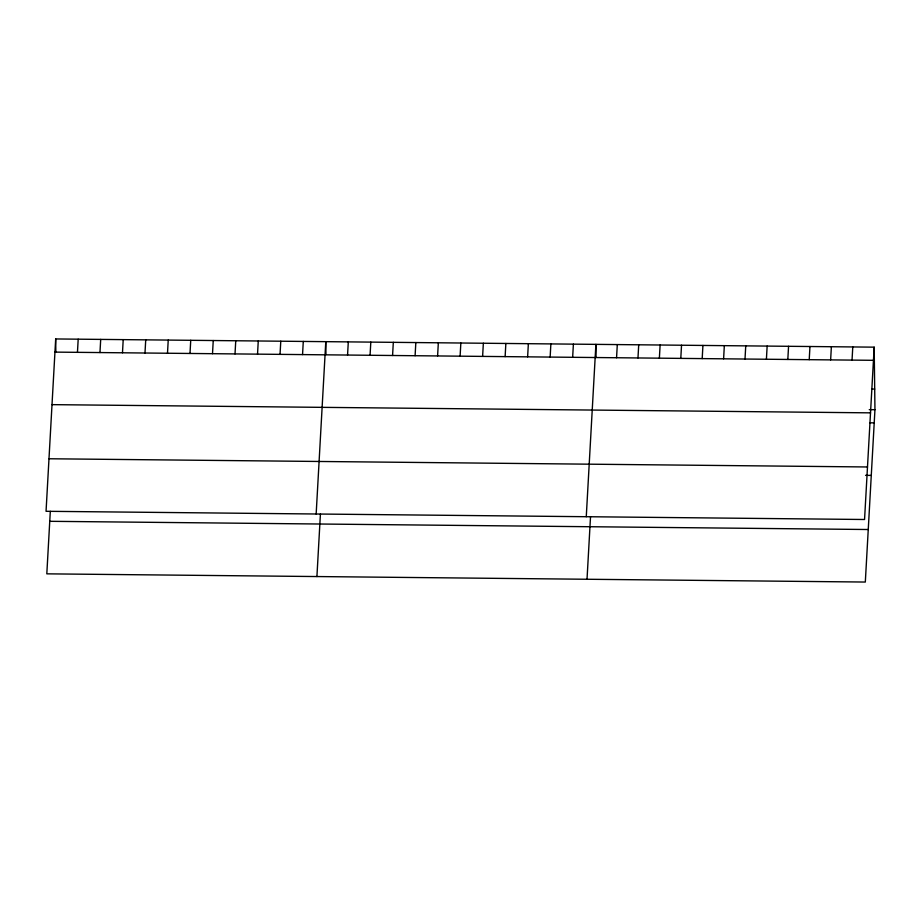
<?xml version="1.0" encoding="UTF-8"?>
<svg xmlns="http://www.w3.org/2000/svg" width="921" height="921" viewBox="0 0 921 921"><rect width="100%" height="100%" fill="white"/><g stroke="black" fill="none" stroke-linecap="round" stroke-linejoin="round"><path stroke-width="1.38" d="M55.686 338.951L46.05 511.293L864.554 519.502L874.19 347.159L55.686 338.951L55.847 351.845M50.31 511.339L46.81 573.841L865.314 582.049L874.95 409.707L874.19 347.159M77.456 352.329L78.193 339.17M99.963 352.559L100.7 339.4M122.481 352.778L123.207 339.619M144.988 353.008L145.725 339.849M167.495 353.238L168.232 340.079M190.002 353.457L190.739 340.298M212.509 353.687L213.246 340.528M235.016 353.917L235.753 340.747M257.535 354.136L258.26 340.977M280.042 354.366L280.778 341.207M302.549 354.585L303.285 341.426M316.156 514.01L325.792 341.656L325.953 354.55M316.916 576.558L320.416 514.045M347.562 355.046L348.299 341.875M370.069 355.264L370.806 342.105M392.576 355.494L393.313 342.336M415.095 355.713L415.832 342.554M437.602 355.943L438.338 342.785M460.109 356.174L460.845 343.015M482.616 356.392L483.352 343.234M505.122 356.623L505.859 343.464M527.629 356.841L528.366 343.683M550.148 357.072L550.873 343.913M572.655 357.302L573.392 344.143M586.263 516.716L595.899 344.362L596.048 357.267M587.022 579.263L590.522 516.762M616.563 357.739L617.3 344.581M637.977 357.958L638.713 344.788M659.378 358.165L660.115 345.007M680.792 358.384L681.528 345.225M702.193 358.603L702.93 345.433M723.607 358.81L724.332 345.651M745.008 359.029L745.745 345.87M766.41 359.236L767.147 346.077M787.823 359.455L788.56 346.296M809.225 359.674L809.962 346.515M830.638 359.881L831.375 346.722M852.04 360.099L852.777 346.941M54.949 352.11L873.453 360.318M871.842 389.03L874.697 389.065M869.24 409.649L874.95 409.707M52.013 404.641L870.518 412.85M869.931 422.82L874.213 422.866M48.986 458.762L867.49 466.97M865.567 475.34L871.278 475.397M49.746 521.309L868.25 529.517"/></g></svg>
